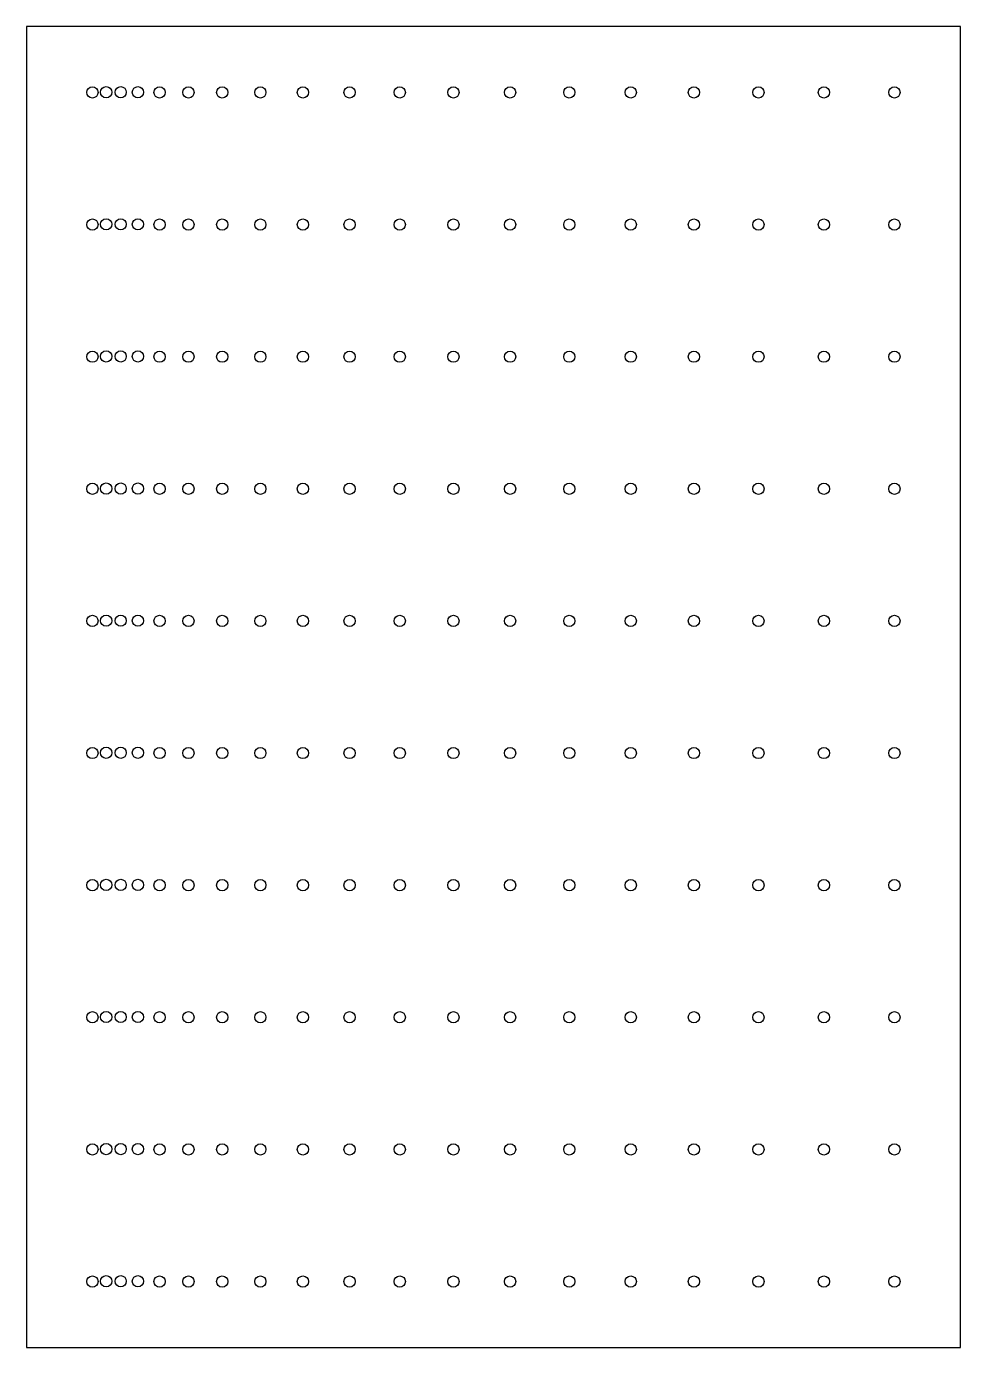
# Model space of a CAD drawing. Header units: millimetres. Extents: x 172 to 879, y -2547 to -1547.
import ezdxf

# ---------------------------------------------------------------- set-up
doc = ezdxf.new("R2010")
doc.units = ezdxf.units.MM
doc.header["$MEASUREMENT"] = 0
doc.layers.add('Défaut', color=18, linetype='Continuous', true_color=0x000000)

msp = doc.modelspace()

# ---------------------------------------------------------------- linework, layer by layer
at = {"layer": 'Défaut'}
msp.add_lwpolyline([(171.8, -2546.7), (878.8, -2546.7), (878.8, -1546.7), (171.8, -1546.7)], close=True, dxfattribs=at)
for centre in [(221.8, -1596.7), (232.2, -1596.5), (243.2, -1596.5), (256.2, -1596.5), (272.6, -1596.7), (294.5, -1596.7), (320, -1596.7), (348.9, -1596.7), (381.1, -1596.7), (416.4, -1596.7), (454.4, -1596.7), (495, -1596.7), (537.9, -1596.7), (582.7, -1596.7), (629.2, -1596.7), (677, -1596.7), (725.9, -1596.7), (775.4, -1596.7), (828.8, -1596.7), (221.8, -1696.7), (232.2, -1696.5), (243.2, -1696.5), (256.2, -1696.5), (272.6, -1696.7), (294.5, -1696.7), (320, -1696.7), (348.9, -1696.7), (381.1, -1696.7), (416.4, -1696.7), (454.4, -1696.7), (495, -1696.7), (537.9, -1696.7), (582.7, -1696.7), (629.2, -1696.7), (677, -1696.7), (725.9, -1696.7), (775.4, -1696.7), (828.8, -1696.7), (221.8, -1796.7), (232.2, -1796.5), (243.2, -1796.5), (256.2, -1796.5), (272.6, -1796.7), (294.5, -1796.7), (320, -1796.7), (348.9, -1796.7), (381.1, -1796.7), (416.4, -1796.7), (454.4, -1796.7), (495, -1796.7), (537.9, -1796.7), (582.7, -1796.7), (629.2, -1796.7), (677, -1796.7), (725.9, -1796.7), (775.4, -1796.7), (828.8, -1796.7), (221.8, -1896.7), (232.2, -1896.5), (243.2, -1896.5), (256.2, -1896.5), (272.6, -1896.7), (294.5, -1896.7), (320, -1896.7), (348.9, -1896.7), (381.1, -1896.7), (416.4, -1896.7), (454.4, -1896.7), (495, -1896.7), (537.9, -1896.7), (582.7, -1896.7), (629.2, -1896.7), (677, -1896.7), (725.9, -1896.7), (775.4, -1896.7), (828.8, -1896.7), (221.8, -1996.7), (232.2, -1996.5), (243.2, -1996.5), (256.2, -1996.5), (272.6, -1996.7), (294.5, -1996.7), (320, -1996.7), (348.9, -1996.7), (381.1, -1996.7), (416.4, -1996.7), (454.4, -1996.7), (495, -1996.7), (537.9, -1996.7), (582.7, -1996.7), (629.2, -1996.7), (677, -1996.7), (725.9, -1996.7), (775.4, -1996.7), (828.8, -1996.7), (221.8, -2096.7), (232.2, -2096.5), (243.2, -2096.5), (256.2, -2096.5), (272.6, -2096.7), (294.5, -2096.7), (320, -2096.7), (348.9, -2096.7), (381.1, -2096.7), (416.4, -2096.7), (454.4, -2096.7), (495, -2096.7), (537.9, -2096.7), (582.7, -2096.7), (629.2, -2096.7), (677, -2096.7), (725.9, -2096.7), (775.4, -2096.7), (828.8, -2096.7), (221.8, -2196.7), (232.2, -2196.5), (243.2, -2196.5), (256.2, -2196.5), (272.6, -2196.7), (294.5, -2196.7), (320, -2196.7), (348.9, -2196.7), (381.1, -2196.7), (416.4, -2196.7), (454.4, -2196.7), (495, -2196.7), (537.9, -2196.7), (582.7, -2196.7), (629.2, -2196.7), (677, -2196.7), (725.9, -2196.7), (775.4, -2196.7), (828.8, -2196.7), (221.8, -2296.7), (232.2, -2296.5), (243.2, -2296.5), (256.2, -2296.5), (272.6, -2296.7), (294.5, -2296.7), (320, -2296.7), (348.9, -2296.7), (381.1, -2296.7), (416.4, -2296.7), (454.4, -2296.7), (495, -2296.7), (537.9, -2296.7), (582.7, -2296.7), (629.2, -2296.7), (677, -2296.7), (725.9, -2296.7), (775.4, -2296.7), (828.8, -2296.7), (221.8, -2396.7), (232.2, -2396.5), (243.2, -2396.5), (256.2, -2396.5), (272.6, -2396.7), (294.5, -2396.7), (320, -2396.7), (348.9, -2396.7), (381.1, -2396.7), (416.4, -2396.7), (454.4, -2396.7), (495, -2396.7), (537.9, -2396.7), (582.7, -2396.7), (629.2, -2396.7), (677, -2396.7), (725.9, -2396.7), (775.4, -2396.7), (828.8, -2396.7), (221.8, -2496.7), (232.2, -2496.5), (243.2, -2496.5), (256.2, -2496.5), (272.6, -2496.7), (294.5, -2496.7), (320, -2496.7), (348.9, -2496.7), (381.1, -2496.7), (416.4, -2496.7), (454.4, -2496.7), (495, -2496.7), (537.9, -2496.7), (582.7, -2496.7), (629.2, -2496.7), (677, -2496.7), (725.9, -2496.7), (775.4, -2496.7), (828.8, -2496.7)]:
    msp.add_circle(centre, 4.25, dxfattribs=at)

doc.saveas('drawing.dxf')
